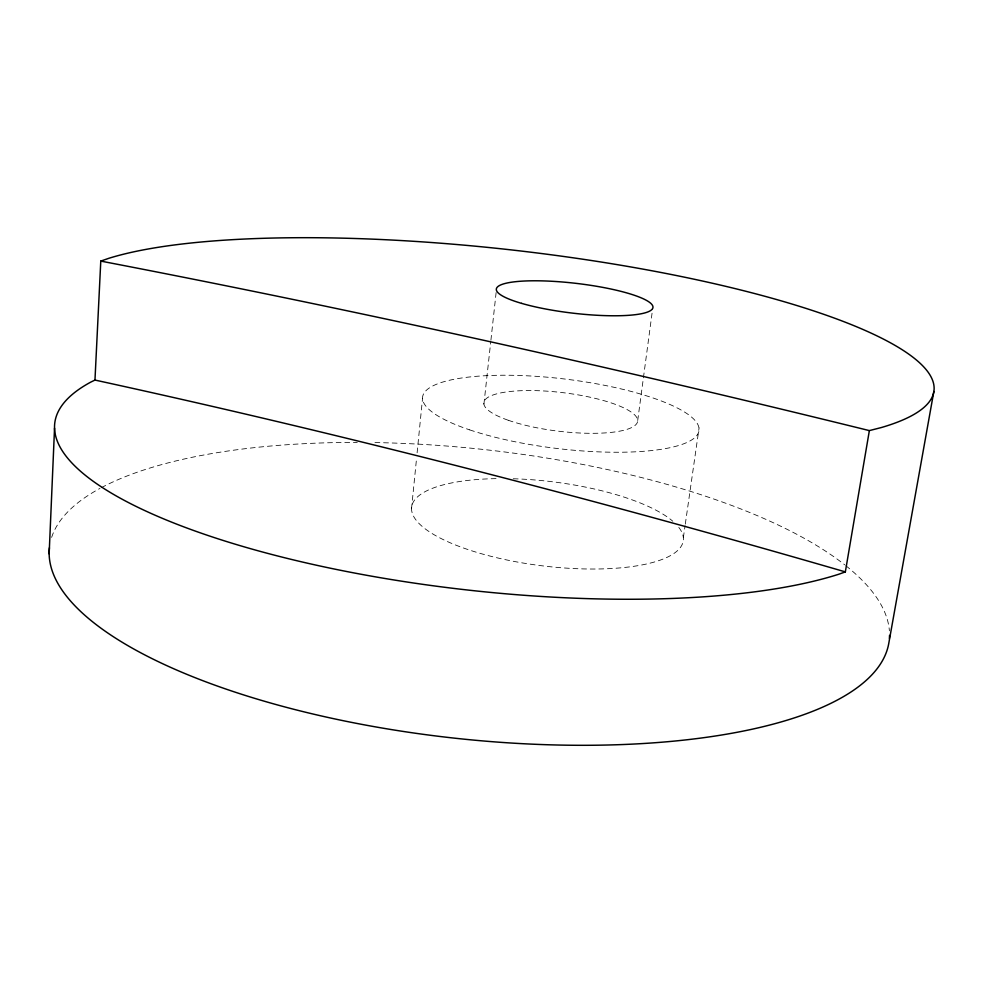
<?xml version="1.0" encoding="UTF-8"?>
<svg xmlns="http://www.w3.org/2000/svg" width="983" height="983" viewBox="0 0 983 983"><rect width="100%" height="100%" fill="white"/><g stroke="black" fill="none" stroke-linecap="round" stroke-linejoin="round"><path stroke-width="0.74" stroke-dasharray="4.92 3.69" d="M411.521 508.776L416.509 458.877M417.111 452.819L422.543 398.385M483.931 404.05L490.738 341.765M490.91 340.241L496.39 290.108M637.709 420.503L652.687 308.49M683.357 537.64L685.077 525.622M685.298 524.123L699.073 427.974M51.632 537.394A422.444 145.054 6.3 0 1 99.983 488.404M101.31 487.691A422.444 145.054 6.3 0 1 357.271 442.399M374.953 442.571A422.444 145.054 6.3 0 1 844.704 564.807M845.822 565.692A422.444 145.054 6.3 0 1 889.382 630.84M678.811 527.416A136.87 42.33 7 0 1 587.256 568.985A136.87 42.33 7 0 1 418.991 523.447A136.87 42.33 7 0 1 498.418 478.598M513.249 478.758A136.87 42.33 7 0 1 672.802 521.236M508.248 420.257A77.448 19.39 6.9 0 0 635.718 424.803A77.448 19.39 6.9 0 0 538.401 390.718A77.448 19.39 6.9 0 0 508.248 420.257M469.641 429.866A139.254 34.946 6.9 0 0 696.517 435.899A139.254 34.946 6.9 0 0 516.419 375.395A139.254 34.946 6.9 0 0 469.641 429.866"/><path stroke-width="1.47" d="M49.15 553.847L54.544 428.158M869.365 430.603L845.343 571.885L839.138 574.121A430.812 120.295 6.3 0 1 276.985 555.813A430.812 120.295 6.3 0 1 90.706 382.141L94.97 380.065L100.782 261.097L108.953 258.259A439.524 93.397 6.3 0 1 701.555 280.819A439.524 93.397 6.3 0 1 881.333 427.544L869.365 430.603C614.621 367.765 358.463 310.567 100.782 261.097M933.85 391.467L888.853 642.919A422.444 145.054 6.3 0 1 449.821 737.631A422.444 145.054 6.3 0 1 49.42 547.74M94.97 380.065C347.282 435.051 597.381 499.892 845.343 571.885M889.529 635.374A422.444 145.054 6.3 0 1 889.394 638.397M521.592 303.366A78.812 14.978 6.7 0 0 651.004 310.272A78.812 14.978 6.7 0 0 551.205 281.236A78.812 14.978 6.7 0 0 521.592 303.366"/></g></svg>
